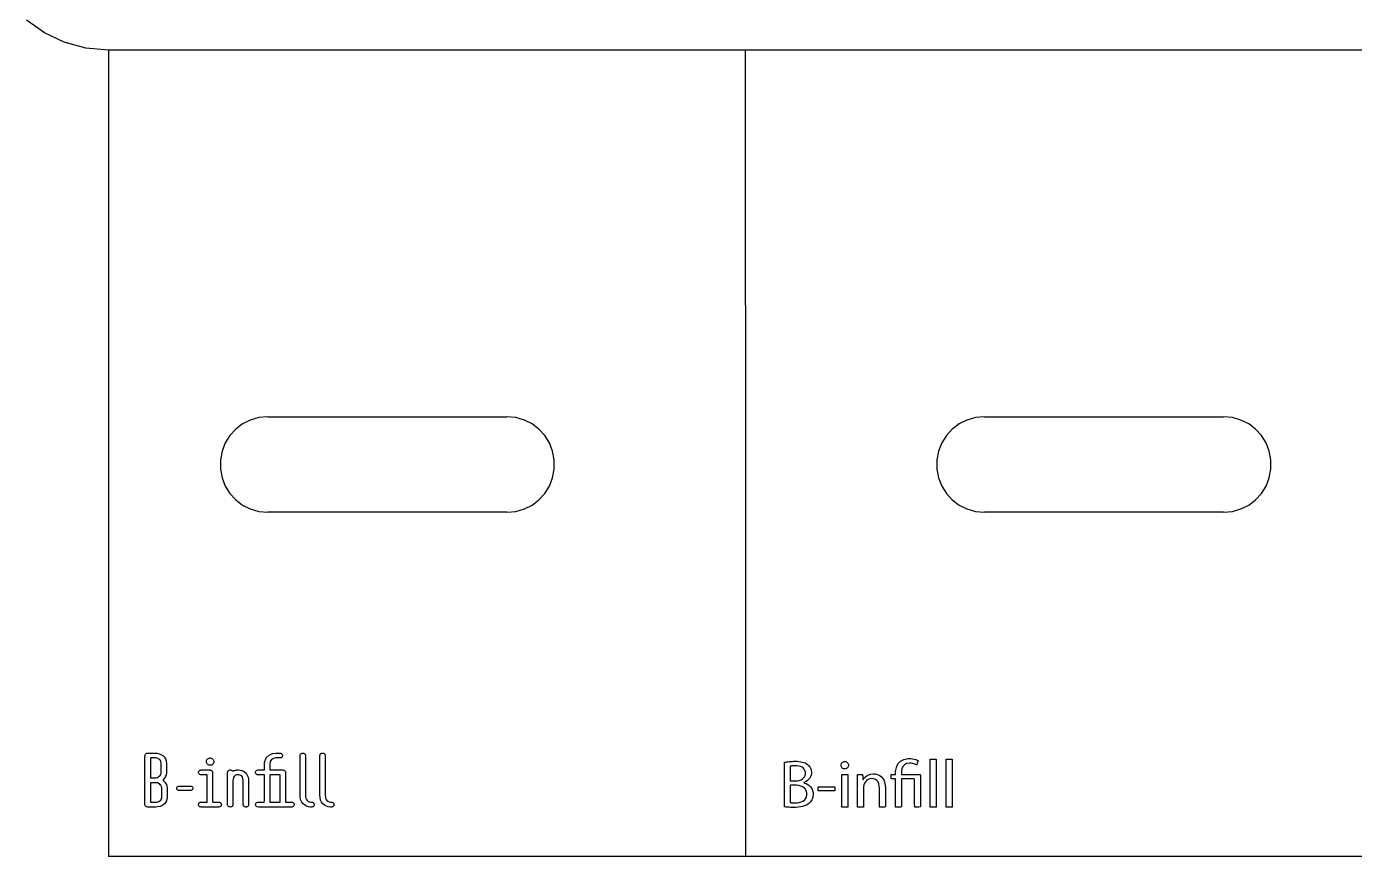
# Model space of a CAD drawing. Header units: metres. Extents: x -26 to 521, y 602 to 1019.
# Drawn here: x 76.8 to 160.2, y 605.1 to 657.1 of the extents above; entities that cross this region are included whole.
import ezdxf

# ---------------------------------------------------------------- set-up
doc = ezdxf.new("R2010")
doc.units = ezdxf.units.M

msp = doc.modelspace()

# ---------------------------------------------------------------- linework, layer by layer
at = {"layer": 'COMPONENT1'}
for p, q in [((77.943, 656.743), (76.827, 657.532)), ((79.19, 656.151), (77.943, 656.743)), ((80.543, 655.78), (79.19, 656.151)), ((81.981, 655.651), (80.543, 655.78)), ((81.981, 655.651), (81.981, 639.651)), ((121.981, 655.651), (81.981, 655.651)), ((121.981, 639.651), (121.981, 655.651)), ((161.981, 655.651), (121.981, 655.651)), ((81.981, 639.651), (81.981, 605.051)), ((121.981, 639.651), (121.981, 605.051)), ((90.389, 632.194), (89.958, 631.866)), ((90.877, 632.441), (90.389, 632.194)), ((91.411, 632.597), (90.877, 632.441)), ((91.981, 632.651), (91.411, 632.597)), ((91.981, 632.651), (106.981, 632.651)), ((107.551, 632.597), (106.981, 632.651)), ((108.085, 632.441), (107.551, 632.597)), ((108.573, 632.194), (108.085, 632.441)), ((109.004, 631.866), (108.573, 632.194)), ((135.389, 632.194), (134.958, 631.866)), ((135.877, 632.441), (135.389, 632.194)), ((136.411, 632.597), (135.877, 632.441)), ((136.981, 632.651), (136.411, 632.597)), ((136.981, 632.651), (151.981, 632.651)), ((152.551, 632.597), (151.981, 632.651)), ((153.085, 632.441), (152.551, 632.597)), ((153.573, 632.194), (153.085, 632.441)), ((154.005, 631.866), (153.573, 632.194)), ((89.592, 631.466), (89.303, 631.005)), ((89.958, 631.866), (89.592, 631.466)), ((109.37, 631.466), (109.004, 631.866)), ((109.659, 631.005), (109.37, 631.466)), ((134.592, 631.466), (134.304, 631.005)), ((134.958, 631.866), (134.592, 631.466)), ((154.37, 631.466), (154.005, 631.866)), ((154.659, 631.005), (154.37, 631.466)), ((89.101, 630.493), (88.995, 629.94)), ((89.303, 631.005), (89.101, 630.493)), ((109.861, 630.493), (109.659, 631.005)), ((109.967, 629.94), (109.861, 630.493)), ((134.101, 630.493), (133.995, 629.94)), ((134.304, 631.005), (134.101, 630.493)), ((154.861, 630.493), (154.659, 631.005)), ((154.968, 629.94), (154.861, 630.493)), ((88.995, 629.94), (88.995, 629.362)), ((109.967, 629.362), (109.967, 629.94)), ((133.995, 629.94), (133.995, 629.362)), ((154.968, 629.362), (154.968, 629.94)), ((88.995, 629.362), (89.101, 628.809)), ((89.101, 628.809), (89.303, 628.297)), ((109.659, 628.297), (109.861, 628.809)), ((109.861, 628.809), (109.967, 629.362)), ((133.995, 629.362), (134.101, 628.809)), ((134.101, 628.809), (134.304, 628.297)), ((154.659, 628.297), (154.861, 628.809)), ((154.861, 628.809), (154.968, 629.362)), ((89.303, 628.297), (89.592, 627.836)), ((109.37, 627.836), (109.659, 628.297)), ((134.304, 628.297), (134.592, 627.836)), ((154.37, 627.836), (154.659, 628.297)), ((89.592, 627.836), (89.958, 627.436)), ((89.958, 627.436), (90.389, 627.108)), ((90.389, 627.108), (90.877, 626.861)), ((108.085, 626.861), (108.573, 627.108)), ((108.573, 627.108), (109.004, 627.436)), ((109.004, 627.436), (109.37, 627.836)), ((134.592, 627.836), (134.958, 627.436)), ((134.958, 627.436), (135.389, 627.108)), ((135.389, 627.108), (135.877, 626.861)), ((153.085, 626.861), (153.573, 627.108)), ((153.573, 627.108), (154.005, 627.436)), ((154.005, 627.436), (154.37, 627.836)), ((90.877, 626.861), (91.411, 626.705)), ((91.411, 626.705), (91.981, 626.651)), ((106.981, 626.651), (91.981, 626.651)), ((106.981, 626.651), (107.551, 626.705)), ((107.551, 626.705), (108.085, 626.861)), ((135.877, 626.861), (136.411, 626.705)), ((136.411, 626.705), (136.981, 626.651)), ((151.981, 626.651), (136.981, 626.651)), ((151.981, 626.651), (152.551, 626.705)), ((152.551, 626.705), (153.085, 626.861)), ((121.981, 605.051), (81.981, 605.051)), ((161.981, 605.051), (121.981, 605.051))]:
    msp.add_line(p, q, dxfattribs=at)
at = {"layer": 'COMPONENT6'}
for p, q in [((84.262, 611.372), (84.266, 611.403)), ((84.262, 611.279), (84.262, 611.372)), ((84.262, 610.974), (84.262, 611.279)), ((84.266, 611.403), (84.275, 611.433)), ((84.275, 611.433), (84.29, 611.461)), ((84.29, 611.461), (84.31, 611.486)), ((84.31, 611.486), (84.334, 611.507)), ((84.334, 611.507), (84.363, 611.523)), ((84.363, 611.523), (84.397, 611.533)), ((84.397, 611.533), (84.431, 611.536)), ((84.431, 611.536), (84.509, 611.536)), ((84.509, 611.536), (84.584, 611.536)), ((84.584, 611.536), (84.67, 611.536)), ((84.606, 611.231), (84.6, 611.142)), ((84.633, 611.231), (84.606, 611.231)), ((84.675, 611.231), (84.633, 611.231)), ((84.67, 611.536), (84.755, 611.536)), ((84.728, 611.231), (84.675, 611.231)), ((84.782, 611.231), (84.728, 611.231)), ((84.755, 611.536), (84.829, 611.536)), ((84.834, 611.231), (84.782, 611.231)), ((84.829, 611.536), (84.901, 611.536)), ((84.897, 611.231), (84.834, 611.231)), ((84.94, 611.23), (84.897, 611.231)), ((84.901, 611.536), (85.023, 611.527)), ((85.014, 611.218), (84.94, 611.23)), ((85.082, 611.196), (85.014, 611.218)), ((85.023, 611.527), (85.147, 611.499)), ((85.147, 611.499), (85.267, 611.451)), ((85.267, 611.451), (85.378, 611.383)), ((85.378, 611.383), (85.475, 611.294)), ((85.475, 611.294), (85.552, 611.182)), ((88.245, 611.204), (88.285, 611.221)), ((88.285, 611.221), (88.328, 611.23)), ((88.328, 611.23), (88.374, 611.23)), ((88.374, 611.23), (88.418, 611.221)), ((88.418, 611.221), (88.458, 611.204)), ((91.778, 610.952), (91.882, 611.23)), ((91.882, 611.23), (92.059, 611.414)), ((92.059, 611.414), (92.278, 611.512)), ((92.278, 611.512), (92.471, 611.536)), ((92.484, 611.231), (92.33, 611.208)), ((92.471, 611.536), (92.52, 611.536)), ((92.533, 611.231), (92.484, 611.231)), ((92.52, 611.536), (92.609, 611.536)), ((92.62, 611.231), (92.533, 611.231)), ((92.609, 611.536), (92.699, 611.536)), ((92.704, 611.231), (92.62, 611.231)), ((92.699, 611.536), (92.748, 611.536)), ((92.748, 611.231), (92.704, 611.231)), ((92.748, 611.536), (92.803, 611.527)), ((92.805, 611.241), (92.748, 611.231)), ((92.803, 611.527), (92.852, 611.497)), ((92.853, 611.271), (92.805, 611.241)), ((92.852, 611.497), (92.883, 611.455)), ((92.884, 611.314), (92.853, 611.271)), ((92.883, 611.455), (92.899, 611.407)), ((92.899, 611.362), (92.884, 611.314)), ((92.899, 611.407), (92.899, 611.362)), ((94.003, 611.366), (94.006, 611.402)), ((94.003, 611.264), (94.003, 611.366)), ((94.003, 610.995), (94.003, 611.264)), ((94.006, 611.402), (94.015, 611.435)), ((94.015, 611.435), (94.03, 611.463)), ((94.03, 611.463), (94.05, 611.488)), ((94.05, 611.488), (94.074, 611.508)), ((94.074, 611.508), (94.103, 611.522)), ((94.103, 611.522), (94.136, 611.532)), ((94.136, 611.532), (94.171, 611.536)), ((94.171, 611.536), (94.207, 611.533)), ((94.207, 611.533), (94.24, 611.525)), ((94.24, 611.525), (94.268, 611.512)), ((94.268, 611.512), (94.293, 611.493)), ((94.293, 611.493), (94.312, 611.47)), ((94.312, 611.47), (94.327, 611.442)), ((94.327, 611.442), (94.337, 611.411)), ((94.337, 611.411), (94.341, 611.376)), ((94.341, 611.376), (94.341, 611.308)), ((94.341, 611.308), (94.341, 611.075)), ((95.243, 611.366), (95.246, 611.402)), ((95.243, 611.264), (95.243, 611.366)), ((95.243, 610.995), (95.243, 611.264)), ((95.246, 611.402), (95.255, 611.435)), ((95.255, 611.435), (95.27, 611.463)), ((95.27, 611.463), (95.29, 611.488)), ((95.29, 611.488), (95.315, 611.508)), ((95.315, 611.508), (95.344, 611.522)), ((95.344, 611.522), (95.376, 611.532)), ((95.376, 611.532), (95.412, 611.536)), ((95.412, 611.536), (95.448, 611.533)), ((95.448, 611.533), (95.48, 611.525)), ((95.48, 611.525), (95.509, 611.512)), ((95.509, 611.512), (95.533, 611.493)), ((95.533, 611.493), (95.553, 611.47)), ((95.553, 611.47), (95.567, 611.442)), ((95.567, 611.442), (95.577, 611.411)), ((95.577, 611.411), (95.581, 611.376)), ((95.581, 611.376), (95.581, 611.308)), ((95.581, 611.308), (95.581, 611.075)), ((84.262, 610.515), (84.262, 610.974)), ((84.262, 609.971), (84.262, 610.515)), ((84.6, 611.142), (84.6, 610.984)), ((84.6, 610.984), (84.6, 610.777)), ((84.6, 610.777), (84.6, 610.55)), ((84.6, 610.55), (84.6, 610.33)), ((85.143, 611.163), (85.082, 611.196)), ((85.194, 611.119), (85.143, 611.163)), ((85.236, 611.065), (85.194, 611.119)), ((85.266, 611.001), (85.236, 611.065)), ((85.282, 610.926), (85.266, 611.001)), ((85.286, 610.869), (85.282, 610.926)), ((85.285, 610.358), (85.286, 610.387)), ((85.286, 610.836), (85.286, 610.869)), ((85.286, 610.772), (85.286, 610.836)), ((85.286, 610.69), (85.286, 610.772)), ((85.286, 610.599), (85.286, 610.69)), ((85.286, 610.511), (85.286, 610.599)), ((85.286, 610.436), (85.286, 610.511)), ((85.286, 610.387), (85.286, 610.436)), ((85.552, 611.182), (85.603, 611.047)), ((85.603, 611.047), (85.624, 610.887)), ((85.624, 610.887), (85.624, 610.854)), ((85.624, 610.854), (85.624, 610.801)), ((85.624, 610.801), (85.624, 610.724)), ((85.624, 610.724), (85.624, 610.634)), ((85.624, 610.634), (85.624, 610.543)), ((85.624, 610.543), (85.624, 610.462)), ((85.624, 610.462), (85.624, 610.401)), ((85.624, 610.401), (85.624, 610.373)), ((87.631, 610.36), (87.642, 610.392)), ((87.642, 610.392), (87.659, 610.42)), ((87.659, 610.42), (87.682, 610.443)), ((87.682, 610.443), (87.709, 610.461)), ((87.709, 610.461), (87.741, 610.473)), ((87.741, 610.473), (87.775, 610.478)), ((87.775, 610.478), (87.803, 610.478)), ((87.803, 610.478), (87.877, 610.478)), ((87.877, 610.478), (87.984, 610.478)), ((87.984, 610.478), (88.104, 610.478)), ((88.104, 610.478), (88.219, 610.478)), ((88.123, 610.987), (88.125, 611.033)), ((88.129, 610.943), (88.123, 610.987)), ((88.125, 611.033), (88.135, 611.076)), ((88.144, 610.902), (88.129, 610.943)), ((88.135, 611.076), (88.153, 611.115)), ((88.165, 610.865), (88.144, 610.902)), ((88.153, 611.115), (88.178, 611.15)), ((88.193, 610.833), (88.165, 610.865)), ((88.178, 611.15), (88.209, 611.18)), ((88.226, 610.806), (88.193, 610.833)), ((88.209, 611.18), (88.245, 611.204)), ((88.219, 610.478), (88.31, 610.478)), ((88.264, 610.787), (88.226, 610.806)), ((88.306, 610.774), (88.264, 610.787)), ((88.351, 610.77), (88.306, 610.774)), ((88.31, 610.478), (88.357, 610.478)), ((88.396, 610.774), (88.351, 610.77)), ((88.357, 610.478), (88.384, 610.476)), ((88.384, 610.476), (88.417, 610.467)), ((88.438, 610.787), (88.396, 610.774)), ((88.417, 610.467), (88.446, 610.451)), ((88.477, 610.806), (88.438, 610.787)), ((88.446, 610.451), (88.471, 610.43)), ((88.458, 611.204), (88.495, 611.18)), ((88.471, 610.43), (88.49, 610.404)), ((88.511, 610.833), (88.477, 610.806)), ((88.49, 610.404), (88.504, 610.374)), ((88.495, 611.18), (88.526, 611.15)), ((88.54, 610.865), (88.511, 610.833)), ((88.526, 611.15), (88.552, 611.115)), ((88.562, 610.902), (88.54, 610.865)), ((88.552, 611.115), (88.57, 611.076)), ((88.577, 610.943), (88.562, 610.902)), ((88.57, 611.076), (88.581, 611.033)), ((88.583, 610.987), (88.577, 610.943)), ((88.581, 611.033), (88.583, 610.987)), ((89.457, 610.363), (89.472, 610.398)), ((89.472, 610.398), (89.494, 610.427)), ((89.494, 610.427), (89.522, 610.451)), ((89.522, 610.451), (89.555, 610.467)), ((89.555, 610.467), (89.593, 610.477)), ((89.593, 610.477), (89.627, 610.478)), ((89.627, 610.478), (89.674, 610.468)), ((89.674, 610.468), (89.714, 610.447)), ((89.714, 610.447), (89.747, 610.415)), ((89.747, 610.415), (89.807, 610.425)), ((89.807, 610.425), (89.849, 610.441)), ((89.849, 610.441), (89.894, 610.454)), ((89.894, 610.454), (89.942, 610.465)), ((89.942, 610.465), (89.994, 610.472)), ((89.994, 610.472), (90.049, 610.477)), ((90.049, 610.477), (90.133, 610.477)), ((90.133, 610.477), (90.337, 610.446)), ((90.337, 610.446), (90.495, 610.375)), ((91.204, 610.358), (91.224, 610.408)), ((91.224, 610.408), (91.261, 610.447)), ((91.261, 610.447), (91.309, 610.472)), ((91.309, 610.472), (91.356, 610.478)), ((91.356, 610.478), (91.431, 610.478)), ((91.431, 610.478), (91.564, 610.478)), ((91.564, 610.478), (91.694, 610.478)), ((91.694, 610.478), (91.762, 610.478)), ((91.762, 610.478), (91.763, 610.508)), ((91.763, 610.756), (91.778, 610.952)), ((91.763, 610.689), (91.763, 610.756)), ((91.763, 610.592), (91.763, 610.689)), ((91.763, 610.508), (91.763, 610.592)), ((92.105, 610.855), (92.101, 610.758)), ((92.101, 610.758), (92.101, 610.692)), ((92.101, 610.692), (92.101, 610.596)), ((92.101, 610.596), (92.101, 610.511)), ((92.101, 610.511), (92.102, 610.478)), ((92.102, 610.478), (92.23, 610.478)), ((92.132, 611.003), (92.105, 610.855)), ((92.201, 611.127), (92.132, 611.003)), ((92.33, 611.208), (92.201, 611.127)), ((92.23, 610.478), (92.489, 610.478)), ((92.489, 610.478), (92.759, 610.478)), ((92.759, 610.478), (92.918, 610.478)), ((92.918, 610.478), (92.973, 610.472)), ((92.973, 610.472), (93.024, 610.446)), ((93.024, 610.446), (93.06, 610.406)), ((93.06, 610.406), (93.08, 610.357)), ((94.003, 610.612), (94.003, 610.995)), ((94.003, 610.172), (94.003, 610.612)), ((94.341, 611.075), (94.341, 610.716)), ((94.341, 610.716), (94.341, 610.284)), ((95.243, 610.612), (95.243, 610.995)), ((95.243, 610.172), (95.243, 610.612)), ((95.581, 611.075), (95.581, 610.716)), ((95.581, 610.716), (95.581, 610.284)), ((84.262, 609.412), (84.262, 609.971)), ((84.6, 610.33), (84.6, 610.144)), ((84.6, 610.144), (84.6, 610.02)), ((84.6, 610.02), (84.601, 609.983)), ((84.607, 609.678), (84.6, 609.591)), ((84.6, 609.591), (84.6, 609.436)), ((84.601, 609.983), (84.653, 609.983)), ((84.637, 609.678), (84.607, 609.678)), ((84.686, 609.678), (84.637, 609.678)), ((84.653, 609.983), (84.701, 609.983)), ((84.745, 609.678), (84.686, 609.678)), ((84.701, 609.983), (84.755, 609.983)), ((84.808, 609.678), (84.745, 609.678)), ((84.755, 609.983), (84.809, 609.983)), ((84.866, 609.678), (84.808, 609.678)), ((84.809, 609.983), (84.856, 609.983)), ((84.856, 609.983), (84.901, 609.983)), ((84.913, 609.678), (84.866, 609.678)), ((84.901, 609.983), (84.973, 609.99)), ((84.939, 609.678), (84.913, 609.678)), ((84.977, 609.677), (84.939, 609.678)), ((84.973, 609.99), (85.042, 610.009)), ((85.045, 609.664), (84.977, 609.677)), ((85.042, 610.009), (85.106, 610.04)), ((85.111, 609.639), (85.045, 609.664)), ((85.106, 610.04), (85.163, 610.083)), ((85.173, 609.602), (85.111, 609.639)), ((85.163, 610.083), (85.212, 610.137)), ((85.227, 609.553), (85.173, 609.602)), ((85.212, 610.137), (85.25, 610.201)), ((85.272, 609.493), (85.227, 609.553)), ((85.25, 610.201), (85.275, 610.275)), ((85.275, 610.275), (85.285, 610.358)), ((85.426, 609.887), (85.395, 609.857)), ((85.395, 609.857), (85.412, 609.817)), ((85.412, 609.817), (85.455, 609.779)), ((85.467, 609.933), (85.426, 609.887)), ((85.455, 609.779), (85.506, 609.723)), ((85.512, 609.995), (85.467, 609.933)), ((85.506, 609.723), (85.559, 609.65)), ((85.556, 610.072), (85.512, 609.995)), ((85.593, 610.165), (85.556, 610.072)), ((85.559, 609.65), (85.607, 609.56)), ((85.617, 610.273), (85.593, 610.165)), ((85.607, 609.56), (85.645, 609.453)), ((85.624, 610.373), (85.617, 610.273)), ((87.627, 610.326), (87.631, 610.36)), ((87.631, 610.291), (87.627, 610.326)), ((87.642, 610.26), (87.631, 610.291)), ((87.659, 610.232), (87.642, 610.26)), ((87.682, 610.208), (87.659, 610.232)), ((87.709, 610.19), (87.682, 610.208)), ((87.741, 610.178), (87.709, 610.19)), ((87.795, 610.173), (87.741, 610.178)), ((87.846, 610.173), (87.795, 610.173)), ((87.918, 610.173), (87.846, 610.173)), ((88, 610.173), (87.918, 610.173)), ((88.078, 610.173), (88, 610.173)), ((88.14, 610.173), (88.078, 610.173)), ((88.171, 610.173), (88.14, 610.173)), ((88.173, 610.125), (88.171, 610.173)), ((88.173, 609.924), (88.173, 610.125)), ((88.173, 609.618), (88.173, 609.924)), ((88.173, 609.263), (88.173, 609.618)), ((88.504, 610.374), (88.511, 610.341)), ((88.511, 610.341), (88.512, 610.292)), ((88.512, 610.292), (88.512, 610.094)), ((88.512, 610.094), (88.512, 609.773)), ((88.512, 609.773), (88.512, 609.391)), ((89.448, 610.28), (89.449, 610.324)), ((89.448, 610.095), (89.448, 610.28)), ((89.448, 609.769), (89.448, 610.095)), ((89.448, 609.37), (89.448, 609.769)), ((89.449, 610.324), (89.457, 610.363)), ((89.795, 609.905), (89.786, 609.808)), ((89.786, 609.808), (89.786, 609.707)), ((89.786, 609.707), (89.786, 609.488)), ((89.819, 609.995), (89.795, 609.905)), ((89.855, 610.064), (89.819, 609.995)), ((89.901, 610.113), (89.855, 610.064)), ((89.956, 610.146), (89.901, 610.113)), ((90.016, 610.166), (89.956, 610.146)), ((90.08, 610.173), (90.016, 610.166)), ((90.149, 610.171), (90.08, 610.173)), ((90.216, 610.157), (90.149, 610.171)), ((90.28, 610.13), (90.216, 610.157)), ((90.336, 610.085), (90.28, 610.13)), ((90.382, 610.021), (90.336, 610.085)), ((90.414, 609.935), (90.382, 610.021)), ((90.432, 609.823), (90.414, 609.935)), ((90.433, 609.741), (90.432, 609.823)), ((90.433, 609.588), (90.433, 609.741)), ((90.433, 609.34), (90.433, 609.588)), ((90.495, 610.375), (90.61, 610.273)), ((90.61, 610.273), (90.69, 610.151)), ((90.69, 610.151), (90.739, 610.019)), ((90.739, 610.019), (90.765, 609.888)), ((90.765, 609.888), (90.772, 609.767)), ((90.772, 609.767), (90.772, 609.69)), ((90.772, 609.69), (90.772, 609.49)), ((91.202, 610.301), (91.204, 610.358)), ((91.221, 610.249), (91.202, 610.301)), ((91.255, 610.208), (91.221, 610.249)), ((91.302, 610.182), (91.255, 610.208)), ((91.353, 610.173), (91.302, 610.182)), ((91.417, 610.173), (91.353, 610.173)), ((91.545, 610.173), (91.417, 610.173)), ((91.679, 610.173), (91.545, 610.173)), ((91.759, 610.173), (91.679, 610.173)), ((91.763, 610.041), (91.759, 610.173)), ((91.763, 609.569), (91.763, 610.041)), ((91.763, 608.987), (91.763, 609.569)), ((92.745, 610.173), (92.101, 610.173)), ((92.101, 610.173), (92.101, 608.456)), ((92.745, 608.456), (92.745, 610.173)), ((93.08, 610.357), (93.083, 610.283)), ((93.083, 610.283), (93.083, 609.874)), ((93.083, 609.874), (93.083, 609.251)), ((94.003, 609.728), (94.003, 610.172)), ((94.003, 609.335), (94.003, 609.728)), ((94.341, 610.284), (94.341, 609.836)), ((94.341, 609.836), (94.341, 609.426)), ((95.243, 609.728), (95.243, 610.172)), ((95.243, 609.335), (95.243, 609.728)), ((95.581, 610.284), (95.581, 609.836)), ((95.581, 609.836), (95.581, 609.426)), ((84.262, 608.906), (84.262, 609.412)), ((84.262, 608.522), (84.262, 608.906)), ((84.6, 609.436), (84.6, 609.234)), ((84.6, 609.234), (84.6, 609.011)), ((84.6, 609.011), (84.6, 608.795)), ((84.6, 608.795), (84.6, 608.613)), ((85.305, 609.422), (85.272, 609.493)), ((85.289, 608.642), (85.316, 608.71)), ((85.324, 609.341), (85.305, 609.422)), ((85.316, 608.71), (85.328, 608.789)), ((85.328, 609.278), (85.324, 609.341)), ((85.328, 609.246), (85.328, 609.278)), ((85.328, 609.186), (85.328, 609.246)), ((85.328, 609.107), (85.328, 609.186)), ((85.328, 609.02), (85.328, 609.107)), ((85.328, 608.935), (85.328, 609.02)), ((85.328, 608.864), (85.328, 608.935)), ((85.328, 608.817), (85.328, 608.864)), ((85.328, 608.789), (85.328, 608.817)), ((85.645, 609.453), (85.665, 609.33)), ((85.664, 608.749), (85.645, 608.644)), ((85.666, 608.807), (85.664, 608.749)), ((85.665, 609.33), (85.666, 609.272)), ((85.666, 609.272), (85.666, 609.23)), ((85.666, 609.23), (85.666, 609.161)), ((85.666, 609.161), (85.666, 609.078)), ((85.666, 609.078), (85.666, 608.99)), ((85.666, 608.99), (85.666, 608.908)), ((85.666, 608.908), (85.666, 608.843)), ((85.666, 608.843), (85.666, 608.807)), ((86.26, 609.327), (86.269, 609.376)), ((86.262, 609.3), (86.26, 609.327)), ((86.27, 609.275), (86.262, 609.3)), ((86.269, 609.376), (86.294, 609.419)), ((86.282, 609.252), (86.27, 609.275)), ((86.317, 609.216), (86.282, 609.252)), ((86.294, 609.419), (86.313, 609.436)), ((86.313, 609.436), (86.335, 609.45)), ((86.339, 609.203), (86.317, 609.216)), ((86.335, 609.45), (86.361, 609.459)), ((86.364, 609.195), (86.339, 609.203)), ((86.361, 609.459), (86.39, 609.463)), ((86.391, 609.192), (86.364, 609.195)), ((86.39, 609.463), (86.417, 609.463)), ((86.417, 609.192), (86.391, 609.192)), ((86.417, 609.463), (86.489, 609.463)), ((86.489, 609.192), (86.417, 609.192)), ((86.489, 609.463), (86.598, 609.463)), ((86.598, 609.192), (86.489, 609.192)), ((86.598, 609.463), (86.728, 609.463)), ((86.728, 609.192), (86.598, 609.192)), ((86.728, 609.463), (86.861, 609.463)), ((86.861, 609.192), (86.728, 609.192)), ((86.861, 609.463), (86.982, 609.463)), ((86.982, 609.192), (86.861, 609.192)), ((86.982, 609.463), (87.075, 609.463)), ((87.075, 609.192), (86.982, 609.192)), ((87.075, 609.463), (87.124, 609.463)), ((87.147, 609.193), (87.075, 609.192)), ((87.124, 609.463), (87.172, 609.456)), ((87.175, 609.2), (87.147, 609.193)), ((87.172, 609.456), (87.196, 609.445)), ((87.2, 609.212), (87.175, 609.2)), ((87.196, 609.445), (87.218, 609.431)), ((87.221, 609.228), (87.2, 609.212)), ((87.218, 609.431), (87.236, 609.412)), ((87.239, 609.247), (87.221, 609.228)), ((87.236, 609.412), (87.25, 609.391)), ((87.252, 609.269), (87.239, 609.247)), ((87.25, 609.391), (87.261, 609.367)), ((87.266, 609.316), (87.252, 609.269)), ((87.261, 609.367), (87.266, 609.341)), ((87.266, 609.341), (87.266, 609.316)), ((88.173, 608.916), (88.173, 609.263)), ((88.173, 608.634), (88.173, 608.916)), ((88.512, 609.391), (88.512, 609.008)), ((88.512, 609.008), (88.512, 608.687)), ((89.448, 608.961), (89.448, 609.37)), ((89.448, 608.607), (89.448, 608.961)), ((89.786, 609.488), (89.786, 609.198)), ((89.786, 609.198), (89.786, 608.888)), ((89.786, 608.888), (89.786, 608.605)), ((90.433, 609.044), (90.433, 609.34)), ((90.433, 608.748), (90.433, 609.044)), ((90.433, 608.499), (90.433, 608.748)), ((90.772, 609.49), (90.772, 609.216)), ((90.772, 609.216), (90.772, 608.914)), ((90.772, 608.914), (90.772, 608.633)), ((91.763, 608.547), (91.763, 608.987)), ((93.083, 609.251), (93.083, 608.687)), ((94.003, 609.048), (94.003, 609.335)), ((94.003, 608.923), (94.003, 609.048)), ((94.014, 608.752), (94.003, 608.923)), ((94.053, 608.588), (94.014, 608.752)), ((94.341, 609.426), (94.341, 609.107)), ((94.341, 609.107), (94.341, 608.936)), ((94.341, 608.936), (94.342, 608.868)), ((94.342, 608.868), (94.35, 608.785)), ((94.35, 608.785), (94.367, 608.705)), ((95.243, 609.048), (95.243, 609.335)), ((95.243, 608.923), (95.243, 609.048)), ((95.254, 608.752), (95.243, 608.923)), ((95.293, 608.588), (95.254, 608.752)), ((95.581, 609.426), (95.581, 609.107)), ((95.581, 609.107), (95.581, 608.936)), ((95.581, 608.936), (95.583, 608.868)), ((95.583, 608.868), (95.59, 608.785)), ((95.59, 608.785), (95.607, 608.705)), ((84.262, 608.33), (84.262, 608.522)), ((84.263, 608.297), (84.262, 608.33)), ((84.27, 608.267), (84.263, 608.297)), ((84.283, 608.238), (84.27, 608.267)), ((84.3, 608.212), (84.283, 608.238)), ((84.323, 608.189), (84.3, 608.212)), ((84.35, 608.171), (84.323, 608.189)), ((84.381, 608.158), (84.35, 608.171)), ((84.44, 608.151), (84.381, 608.158)), ((84.486, 608.151), (84.44, 608.151)), ((84.56, 608.151), (84.486, 608.151)), ((84.65, 608.151), (84.56, 608.151)), ((84.6, 608.613), (84.6, 608.491)), ((84.6, 608.491), (84.601, 608.456)), ((84.601, 608.456), (84.661, 608.456)), ((84.745, 608.151), (84.65, 608.151)), ((84.661, 608.456), (84.716, 608.456)), ((84.716, 608.456), (84.779, 608.456)), ((84.834, 608.151), (84.745, 608.151)), ((84.779, 608.456), (84.841, 608.456)), ((84.903, 608.151), (84.834, 608.151)), ((84.841, 608.456), (84.895, 608.456)), ((84.895, 608.456), (84.947, 608.456)), ((84.943, 608.151), (84.903, 608.151)), ((85.05, 608.156), (84.943, 608.151)), ((84.947, 608.456), (85.013, 608.461)), ((85.013, 608.461), (85.079, 608.476)), ((85.214, 608.191), (85.05, 608.156)), ((85.079, 608.476), (85.142, 608.502)), ((85.142, 608.502), (85.2, 608.538)), ((85.2, 608.538), (85.25, 608.585)), ((85.35, 608.251), (85.214, 608.191)), ((85.25, 608.585), (85.289, 608.642)), ((85.46, 608.333), (85.35, 608.251)), ((85.544, 608.43), (85.46, 608.333)), ((85.605, 608.535), (85.544, 608.43)), ((85.645, 608.644), (85.605, 608.535)), ((87.628, 608.293), (87.629, 608.328)), ((87.634, 608.259), (87.628, 608.293)), ((87.629, 608.328), (87.638, 608.361)), ((87.646, 608.229), (87.634, 608.259)), ((87.638, 608.361), (87.654, 608.39)), ((87.665, 608.202), (87.646, 608.229)), ((87.654, 608.39), (87.675, 608.415)), ((87.69, 608.18), (87.665, 608.202)), ((87.675, 608.415), (87.701, 608.434)), ((87.718, 608.164), (87.69, 608.18)), ((87.701, 608.434), (87.731, 608.448)), ((87.75, 608.154), (87.718, 608.164)), ((87.731, 608.448), (87.765, 608.455)), ((87.781, 608.151), (87.75, 608.154)), ((87.765, 608.455), (87.829, 608.456)), ((87.857, 608.151), (87.781, 608.151)), ((87.829, 608.456), (87.896, 608.456)), ((88.023, 608.151), (87.857, 608.151)), ((87.896, 608.456), (87.977, 608.456)), ((87.977, 608.456), (88.057, 608.456)), ((88.242, 608.151), (88.023, 608.151)), ((88.057, 608.456), (88.124, 608.456)), ((88.124, 608.456), (88.166, 608.456)), ((88.166, 608.456), (88.173, 608.634)), ((88.476, 608.151), (88.242, 608.151)), ((88.69, 608.151), (88.476, 608.151)), ((88.512, 608.687), (88.512, 608.49)), ((88.512, 608.49), (88.516, 608.456)), ((88.516, 608.456), (88.553, 608.456)), ((88.553, 608.456), (88.617, 608.456)), ((88.617, 608.456), (88.697, 608.456)), ((88.845, 608.151), (88.69, 608.151)), ((88.697, 608.456), (88.778, 608.456)), ((88.778, 608.456), (88.848, 608.456)), ((88.905, 608.151), (88.845, 608.151)), ((88.848, 608.456), (88.894, 608.456)), ((88.894, 608.456), (88.949, 608.449)), ((88.94, 608.155), (88.905, 608.151)), ((88.971, 608.166), (88.94, 608.155)), ((88.949, 608.449), (88.98, 608.437)), ((88.999, 608.183), (88.971, 608.166)), ((88.98, 608.437), (89.006, 608.418)), ((89.023, 608.206), (88.999, 608.183)), ((89.006, 608.418), (89.028, 608.394)), ((89.041, 608.233), (89.023, 608.206)), ((89.028, 608.394), (89.045, 608.365)), ((89.053, 608.264), (89.041, 608.233)), ((89.045, 608.365), (89.055, 608.333)), ((89.058, 608.298), (89.053, 608.264)), ((89.055, 608.333), (89.058, 608.298)), ((89.448, 608.375), (89.448, 608.607)), ((89.448, 608.308), (89.448, 608.375)), ((89.454, 608.269), (89.448, 608.308)), ((89.468, 608.234), (89.454, 608.269)), ((89.489, 608.205), (89.468, 608.234)), ((89.516, 608.181), (89.489, 608.205)), ((89.549, 608.164), (89.516, 608.181)), ((89.586, 608.154), (89.549, 608.164)), ((89.628, 608.151), (89.586, 608.154)), ((89.67, 608.157), (89.628, 608.151)), ((89.705, 608.172), (89.67, 608.157)), ((89.734, 608.193), (89.705, 608.172)), ((89.757, 608.22), (89.734, 608.193)), ((89.773, 608.251), (89.757, 608.22)), ((89.783, 608.285), (89.773, 608.251)), ((89.786, 608.32), (89.783, 608.285)), ((89.786, 608.605), (89.786, 608.399)), ((89.786, 608.399), (89.786, 608.32)), ((90.433, 608.346), (90.433, 608.499)), ((90.434, 608.3), (90.433, 608.346)), ((90.443, 608.259), (90.434, 608.3)), ((90.459, 608.224), (90.443, 608.259)), ((90.483, 608.196), (90.459, 608.224)), ((90.511, 608.175), (90.483, 608.196)), ((90.543, 608.161), (90.511, 608.175)), ((90.577, 608.153), (90.543, 608.161)), ((90.613, 608.151), (90.577, 608.153)), ((90.648, 608.157), (90.613, 608.151)), ((90.681, 608.168), (90.648, 608.157)), ((90.711, 608.186), (90.681, 608.168)), ((90.737, 608.211), (90.711, 608.186)), ((90.756, 608.243), (90.737, 608.211)), ((90.768, 608.281), (90.756, 608.243)), ((90.772, 608.322), (90.768, 608.281)), ((90.772, 608.633), (90.772, 608.419)), ((90.772, 608.419), (90.772, 608.322)), ((91.201, 608.32), (91.216, 608.372)), ((91.204, 608.273), (91.201, 608.32)), ((91.223, 608.226), (91.204, 608.273)), ((91.216, 608.372), (91.248, 608.415)), ((91.259, 608.184), (91.223, 608.226)), ((91.248, 608.415), (91.293, 608.444)), ((91.31, 608.157), (91.259, 608.184)), ((91.293, 608.444), (91.35, 608.456)), ((91.391, 608.151), (91.31, 608.157)), ((91.35, 608.456), (91.403, 608.456)), ((91.838, 608.151), (91.391, 608.151)), ((91.403, 608.456), (91.527, 608.456)), ((91.527, 608.456), (91.664, 608.456)), ((91.664, 608.456), (91.754, 608.456)), ((91.754, 608.456), (91.763, 608.547)), ((92.542, 608.151), (91.838, 608.151)), ((92.101, 608.456), (92.745, 608.456)), ((93.191, 608.151), (92.542, 608.151)), ((93.083, 608.687), (93.083, 608.456)), ((93.083, 608.456), (93.14, 608.456)), ((93.14, 608.456), (93.262, 608.456)), ((93.476, 608.151), (93.191, 608.151)), ((93.262, 608.456), (93.391, 608.456)), ((93.391, 608.456), (93.471, 608.456)), ((93.471, 608.456), (93.516, 608.451)), ((93.523, 608.159), (93.476, 608.151)), ((93.516, 608.451), (93.565, 608.428)), ((93.569, 608.183), (93.523, 608.159)), ((93.565, 608.428), (93.602, 608.39)), ((93.607, 608.223), (93.569, 608.183)), ((93.602, 608.39), (93.624, 608.34)), ((93.627, 608.28), (93.607, 608.223)), ((93.624, 608.34), (93.627, 608.28)), ((94.115, 608.452), (94.053, 608.588)), ((94.199, 608.344), (94.115, 608.452)), ((94.299, 608.261), (94.199, 608.344)), ((94.412, 608.203), (94.299, 608.261)), ((94.367, 608.705), (94.396, 608.632)), ((94.396, 608.632), (94.439, 608.568)), ((94.535, 608.167), (94.412, 608.203)), ((94.439, 608.568), (94.499, 608.516)), ((94.499, 608.516), (94.578, 608.478)), ((94.664, 608.152), (94.535, 608.167)), ((94.578, 608.478), (94.679, 608.458)), ((94.733, 608.153), (94.664, 608.152)), ((94.679, 608.458), (94.754, 608.455)), ((94.775, 608.16), (94.733, 608.153)), ((94.754, 608.455), (94.784, 608.449)), ((94.81, 608.172), (94.775, 608.16)), ((94.784, 608.449), (94.811, 608.438)), ((94.839, 608.189), (94.81, 608.172)), ((94.811, 608.438), (94.835, 608.422)), ((94.835, 608.422), (94.855, 608.402)), ((94.86, 608.21), (94.839, 608.189)), ((94.855, 608.402), (94.872, 608.378)), ((94.876, 608.235), (94.86, 608.21)), ((94.872, 608.378), (94.883, 608.352)), ((94.886, 608.262), (94.876, 608.235)), ((94.883, 608.352), (94.89, 608.322)), ((94.891, 608.292), (94.886, 608.262)), ((94.89, 608.322), (94.891, 608.292)), ((95.356, 608.452), (95.293, 608.588)), ((95.439, 608.344), (95.356, 608.452)), ((95.539, 608.261), (95.439, 608.344)), ((95.652, 608.203), (95.539, 608.261)), ((95.607, 608.705), (95.636, 608.632)), ((95.636, 608.632), (95.68, 608.568)), ((95.775, 608.167), (95.652, 608.203)), ((95.68, 608.568), (95.74, 608.516)), ((95.74, 608.516), (95.819, 608.478)), ((95.904, 608.152), (95.775, 608.167)), ((95.819, 608.478), (95.92, 608.458)), ((95.973, 608.153), (95.904, 608.152)), ((95.92, 608.458), (95.995, 608.455)), ((96.016, 608.16), (95.973, 608.153)), ((95.995, 608.455), (96.024, 608.449)), ((96.051, 608.172), (96.016, 608.16)), ((96.024, 608.449), (96.051, 608.438)), ((96.051, 608.438), (96.075, 608.422)), ((96.079, 608.189), (96.051, 608.172)), ((96.075, 608.422), (96.095, 608.402)), ((96.101, 608.21), (96.079, 608.189)), ((96.095, 608.402), (96.112, 608.378)), ((96.117, 608.235), (96.101, 608.21)), ((96.112, 608.378), (96.124, 608.352)), ((96.127, 608.262), (96.117, 608.235)), ((96.124, 608.352), (96.13, 608.322)), ((96.131, 608.292), (96.127, 608.262)), ((96.13, 608.322), (96.131, 608.292))]:
    msp.add_line(p, q, dxfattribs=at)
at = {"layer": 'COMPONENT7'}
for p, q in [((124.42, 610.96), (124.484, 610.974)), ((124.42, 610.843), (124.42, 610.96)), ((124.42, 610.532), (124.42, 610.843)), ((124.42, 610.092), (124.42, 610.532)), ((124.484, 610.974), (124.555, 610.986)), ((124.555, 610.986), (124.633, 610.997)), ((124.633, 610.997), (124.717, 611.006)), ((124.717, 611.006), (124.805, 611.013)), ((124.806, 610.719), (124.788, 610.662)), ((124.788, 610.662), (124.788, 610.551)), ((124.788, 610.551), (124.788, 610.403)), ((124.788, 610.403), (124.788, 610.237)), ((124.805, 611.013), (124.896, 611.019)), ((124.833, 610.723), (124.806, 610.719)), ((124.863, 610.728), (124.833, 610.723)), ((124.898, 610.731), (124.863, 610.728)), ((124.896, 611.019), (124.989, 611.022)), ((124.938, 610.735), (124.898, 610.731)), ((124.983, 610.738), (124.938, 610.735)), ((125.033, 610.739), (124.983, 610.738)), ((124.989, 611.022), (125.083, 611.024)), ((125.089, 610.74), (125.033, 610.739)), ((125.083, 611.024), (125.21, 611.021)), ((125.193, 610.738), (125.089, 610.74)), ((125.317, 610.725), (125.193, 610.738)), ((125.21, 611.021), (125.331, 611.013)), ((125.427, 610.698), (125.317, 610.725)), ((125.331, 611.013), (125.441, 610.999)), ((125.522, 610.657), (125.427, 610.698)), ((125.441, 610.999), (125.541, 610.978)), ((125.602, 610.602), (125.522, 610.657)), ((125.541, 610.978), (125.632, 610.95)), ((125.664, 610.532), (125.602, 610.602)), ((125.632, 610.95), (125.714, 610.916)), ((125.708, 610.446), (125.664, 610.532)), ((125.732, 610.344), (125.708, 610.446)), ((125.714, 610.916), (125.79, 610.875)), ((125.79, 610.875), (125.858, 610.827)), ((125.858, 610.827), (125.913, 610.782)), ((125.913, 610.782), (125.961, 610.734)), ((125.961, 610.734), (126.003, 610.681)), ((126.003, 610.681), (126.039, 610.623)), ((126.039, 610.623), (126.068, 610.559)), ((126.068, 610.559), (126.091, 610.491)), ((126.091, 610.491), (126.105, 610.417)), ((126.105, 610.417), (126.112, 610.338)), ((127.977, 610.797), (127.985, 610.841)), ((127.977, 610.752), (127.977, 610.797)), ((127.984, 610.708), (127.977, 610.752)), ((127.999, 610.668), (127.984, 610.708)), ((127.985, 610.841), (128, 610.881)), ((128.02, 610.632), (127.999, 610.668)), ((128, 610.881), (128.022, 610.918)), ((128.048, 610.601), (128.02, 610.632)), ((128.022, 610.918), (128.051, 610.949)), ((128.082, 610.577), (128.048, 610.601)), ((128.051, 610.949), (128.086, 610.975)), ((128.12, 610.559), (128.082, 610.577)), ((128.086, 610.975), (128.126, 610.994)), ((128.164, 610.548), (128.12, 610.559)), ((128.126, 610.994), (128.171, 611.005)), ((128.213, 610.546), (128.164, 610.548)), ((128.171, 611.005), (128.221, 611.007)), ((128.263, 610.552), (128.213, 610.546)), ((128.221, 611.007), (128.267, 611)), ((128.307, 610.567), (128.263, 610.552)), ((128.267, 611), (128.309, 610.986)), ((128.345, 610.588), (128.307, 610.567)), ((128.309, 610.986), (128.346, 610.964)), ((128.377, 610.616), (128.345, 610.588)), ((128.346, 610.964), (128.377, 610.936)), ((128.377, 610.936), (128.402, 610.902)), ((128.403, 610.65), (128.377, 610.616)), ((128.402, 610.902), (128.421, 610.863)), ((128.422, 610.688), (128.403, 610.65)), ((128.421, 610.863), (128.433, 610.82)), ((128.433, 610.729), (128.422, 610.688)), ((128.433, 610.82), (128.437, 610.774)), ((128.437, 610.774), (128.433, 610.729)), ((131.4, 610.285), (131.402, 610.377)), ((131.402, 610.377), (131.446, 610.639)), ((131.446, 610.639), (131.549, 610.858)), ((131.549, 610.858), (131.709, 611.028)), ((131.709, 611.028), (131.924, 611.143)), ((131.772, 610.396), (131.768, 610.298)), ((131.799, 610.557), (131.772, 610.396)), ((131.857, 610.696), (131.799, 610.557)), ((131.952, 610.805), (131.857, 610.696)), ((131.924, 611.143), (132.192, 611.198)), ((132.09, 610.876), (131.952, 610.805)), ((132.276, 610.901), (132.09, 610.876)), ((132.192, 611.198), (132.363, 611.199)), ((132.372, 610.896), (132.276, 610.901)), ((132.363, 611.199), (132.469, 611.187)), ((132.461, 610.882), (132.372, 610.896)), ((132.543, 610.86), (132.461, 610.882)), ((132.469, 611.187), (132.574, 611.165)), ((132.615, 610.833), (132.543, 610.86)), ((132.574, 611.165), (132.67, 611.136)), ((132.678, 610.801), (132.615, 610.833)), ((132.67, 611.136), (132.754, 611.101)), ((132.71, 610.788), (132.678, 610.801)), ((132.725, 610.83), (132.71, 610.788)), ((132.751, 610.899), (132.725, 610.83)), ((132.779, 610.975), (132.751, 610.899)), ((132.754, 611.101), (132.813, 611.066)), ((132.802, 611.037), (132.779, 610.975)), ((132.813, 611.066), (132.802, 611.037)), ((133.576, 611.155), (133.949, 611.155)), ((133.576, 608.151), (133.576, 611.155)), ((133.949, 611.155), (133.949, 608.151)), ((134.575, 611.155), (134.948, 611.155)), ((134.575, 608.151), (134.575, 611.155)), ((134.948, 611.155), (134.948, 608.151)), ((124.42, 609.586), (124.42, 610.092)), ((124.42, 609.076), (124.42, 609.586)), ((124.788, 610.237), (124.788, 610.073)), ((124.788, 610.073), (124.788, 609.93)), ((124.788, 609.93), (124.788, 609.83)), ((124.788, 609.83), (124.788, 609.792)), ((124.788, 609.792), (124.838, 609.792)), ((124.838, 609.792), (124.889, 609.792)), ((124.889, 609.792), (124.949, 609.792)), ((124.949, 609.792), (125.009, 609.792)), ((125.009, 609.792), (125.063, 609.792)), ((125.063, 609.792), (125.103, 609.792)), ((125.103, 609.792), (125.23, 609.798)), ((125.23, 609.798), (125.352, 609.821)), ((125.352, 609.821), (125.459, 609.859)), ((125.459, 609.859), (125.549, 609.912)), ((125.549, 609.912), (125.623, 609.978)), ((125.623, 609.978), (125.679, 610.054)), ((125.673, 609.704), (125.63, 609.687)), ((125.63, 609.687), (125.68, 609.66)), ((125.773, 609.753), (125.673, 609.704)), ((125.679, 610.054), (125.716, 610.141)), ((125.68, 609.66), (125.783, 609.622)), ((125.716, 610.141), (125.734, 610.235)), ((125.734, 610.235), (125.732, 610.344)), ((125.862, 609.814), (125.773, 609.753)), ((125.783, 609.622), (125.883, 609.568)), ((125.939, 609.884), (125.862, 609.814)), ((125.883, 609.568), (125.978, 609.499)), ((126.003, 609.963), (125.939, 609.884)), ((126.053, 610.05), (126.003, 609.963)), ((126.088, 610.143), (126.053, 610.05)), ((126.108, 610.241), (126.088, 610.143)), ((126.112, 610.338), (126.108, 610.241)), ((128.022, 608.151), (128.022, 610.199)), ((128.022, 610.199), (128.395, 610.199)), ((128.395, 610.199), (128.395, 608.151)), ((128.999, 610.148), (128.998, 610.199)), ((128.998, 610.199), (129.03, 610.199)), ((129.004, 610.071), (128.999, 610.148)), ((129.007, 609.993), (129.004, 610.071)), ((129.01, 609.912), (129.007, 609.993)), ((129.012, 609.827), (129.01, 609.912)), ((129.012, 609.739), (129.012, 609.827)), ((129.013, 609.645), (129.012, 609.739)), ((129.013, 609.554), (129.013, 609.645)), ((129.013, 609.322), (129.013, 609.554)), ((129.03, 610.199), (129.089, 610.199)), ((129.089, 610.199), (129.161, 610.199)), ((129.161, 610.199), (129.233, 610.199)), ((129.233, 610.199), (129.292, 610.199)), ((129.292, 610.199), (129.324, 610.199)), ((129.324, 610.199), (129.329, 610.146)), ((129.329, 610.146), (129.333, 610.08)), ((129.333, 610.08), (129.338, 610.004)), ((129.338, 610.004), (129.342, 609.933)), ((129.342, 609.933), (129.346, 609.881)), ((129.346, 609.881), (129.372, 609.889)), ((129.372, 609.889), (129.432, 609.973)), ((129.422, 609.587), (129.406, 609.541)), ((129.465, 609.675), (129.422, 609.587)), ((129.432, 609.973), (129.51, 610.052)), ((129.524, 609.755), (129.465, 609.675)), ((129.51, 610.052), (129.605, 610.122)), ((129.595, 609.824), (129.524, 609.755)), ((129.678, 609.879), (129.595, 609.824)), ((129.605, 610.122), (129.716, 610.179)), ((129.772, 609.917), (129.678, 609.879)), ((129.716, 610.179), (129.842, 610.22)), ((129.874, 609.935), (129.772, 609.917)), ((129.842, 610.22), (129.983, 610.24)), ((130.008, 609.928), (129.874, 609.935)), ((129.983, 610.24), (130.122, 610.236)), ((130.132, 609.888), (130.008, 609.928)), ((130.122, 610.236), (130.265, 610.204)), ((130.228, 609.819), (130.132, 609.888)), ((130.299, 609.723), (130.228, 609.819)), ((130.265, 610.204), (130.41, 610.136)), ((130.348, 609.608), (130.299, 609.723)), ((130.375, 609.476), (130.348, 609.608)), ((130.41, 610.136), (130.543, 610.027)), ((130.543, 610.027), (130.653, 609.867)), ((130.653, 609.867), (130.728, 609.651)), ((130.728, 609.651), (130.756, 609.369)), ((131.117, 610.188), (131.158, 610.199)), ((131.117, 610.138), (131.117, 610.188)), ((131.117, 610.066), (131.117, 610.138)), ((131.117, 609.991), (131.117, 610.066)), ((131.117, 609.915), (131.117, 609.991)), ((131.146, 609.915), (131.117, 609.915)), ((131.208, 609.915), (131.146, 609.915)), ((131.158, 610.199), (131.225, 610.199)), ((131.284, 609.915), (131.208, 609.915)), ((131.225, 610.199), (131.3, 610.199)), ((131.353, 609.915), (131.284, 609.915)), ((131.3, 610.199), (131.365, 610.199)), ((131.395, 609.915), (131.353, 609.915)), ((131.365, 610.199), (131.399, 610.199)), ((131.4, 609.866), (131.395, 609.915)), ((131.399, 610.199), (131.4, 610.226)), ((131.4, 610.256), (131.4, 610.285)), ((131.4, 610.226), (131.4, 610.256)), ((131.4, 609.578), (131.4, 609.866)), ((131.4, 609.139), (131.4, 609.578)), ((131.768, 610.298), (131.768, 610.259)), ((131.768, 610.259), (131.768, 610.232)), ((131.768, 610.232), (131.768, 610.199)), ((131.768, 610.199), (131.85, 610.199)), ((131.824, 609.915), (131.768, 609.913)), ((131.768, 609.913), (131.768, 609.732)), ((131.768, 609.732), (131.768, 609.345)), ((131.987, 609.915), (131.824, 609.915)), ((131.85, 610.199), (132.087, 610.199)), ((132.201, 609.915), (131.987, 609.915)), ((132.087, 610.199), (132.398, 610.199)), ((132.409, 609.915), (132.201, 609.915)), ((132.398, 610.199), (132.7, 610.199)), ((132.553, 609.915), (132.409, 609.915)), ((132.585, 609.897), (132.553, 609.915)), ((132.585, 609.659), (132.585, 609.897)), ((132.585, 609.243), (132.585, 609.659)), ((132.7, 610.199), (132.91, 610.199)), ((132.91, 610.199), (132.957, 610.178)), ((132.957, 610.178), (132.957, 609.902)), ((132.957, 609.902), (132.957, 609.419)), ((124.42, 608.627), (124.42, 609.076)), ((124.796, 609.517), (124.788, 609.454)), ((124.788, 609.454), (124.788, 609.325)), ((124.788, 609.325), (124.788, 609.15)), ((124.788, 609.15), (124.788, 608.954)), ((124.788, 608.954), (124.788, 608.76)), ((124.788, 608.76), (124.788, 608.593)), ((124.825, 609.517), (124.796, 609.517)), ((124.87, 609.517), (124.825, 609.517)), ((124.923, 609.517), (124.87, 609.517)), ((124.979, 609.517), (124.923, 609.517)), ((125.029, 609.517), (124.979, 609.517)), ((125.09, 609.517), (125.029, 609.517)), ((125.18, 609.515), (125.09, 609.517)), ((125.318, 609.498), (125.18, 609.515)), ((125.446, 609.466), (125.318, 609.498)), ((125.56, 609.418), (125.446, 609.466)), ((125.658, 609.352), (125.56, 609.418)), ((125.736, 609.269), (125.658, 609.352)), ((125.792, 609.168), (125.736, 609.269)), ((125.746, 608.671), (125.8, 608.779)), ((125.823, 609.049), (125.792, 609.168)), ((125.8, 608.779), (125.826, 608.909)), ((125.826, 608.909), (125.823, 609.049)), ((125.978, 609.499), (126.062, 609.413)), ((126.062, 609.413), (126.132, 609.311)), ((126.132, 609.311), (126.184, 609.191)), ((126.194, 608.76), (126.17, 608.683)), ((126.184, 609.191), (126.213, 609.054)), ((126.209, 608.841), (126.194, 608.76)), ((126.217, 608.928), (126.209, 608.841)), ((126.213, 609.054), (126.217, 608.928)), ((126.541, 609.158), (126.541, 609.429)), ((126.541, 609.429), (127.586, 609.429)), ((127.586, 609.158), (126.541, 609.158)), ((127.586, 609.429), (127.586, 609.158)), ((129.013, 609.01), (129.013, 609.322)), ((129.013, 608.677), (129.013, 609.01)), ((129.386, 609.411), (129.385, 609.382)), ((129.385, 609.382), (129.385, 609.308)), ((129.385, 609.308), (129.385, 609.116)), ((129.385, 609.116), (129.385, 608.859)), ((129.385, 608.859), (129.385, 608.585)), ((129.387, 609.439), (129.386, 609.411)), ((129.39, 609.466), (129.387, 609.439)), ((129.394, 609.493), (129.39, 609.466)), ((129.406, 609.541), (129.394, 609.493)), ((130.384, 609.331), (130.375, 609.476)), ((130.384, 609.26), (130.384, 609.331)), ((130.384, 609.077), (130.384, 609.26)), ((130.384, 608.83), (130.384, 609.077)), ((130.384, 608.567), (130.384, 608.83)), ((130.756, 609.369), (130.756, 609.295)), ((130.756, 609.295), (130.756, 609.106)), ((130.756, 609.106), (130.756, 608.851)), ((130.756, 608.851), (130.756, 608.58)), ((131.4, 608.672), (131.4, 609.139)), ((131.768, 609.345), (131.768, 608.875)), ((131.768, 608.875), (131.768, 608.447)), ((132.585, 608.772), (132.585, 609.243)), ((132.585, 608.37), (132.585, 608.772)), ((132.957, 609.419), (132.957, 608.872)), ((132.957, 608.872), (132.957, 608.405)), ((124.42, 608.3), (124.42, 608.627)), ((124.42, 608.161), (124.42, 608.3)), ((124.463, 608.154), (124.42, 608.161)), ((124.518, 608.148), (124.463, 608.154)), ((124.579, 608.142), (124.518, 608.148)), ((124.646, 608.137), (124.579, 608.142)), ((124.719, 608.133), (124.646, 608.137)), ((124.797, 608.129), (124.719, 608.133)), ((124.788, 608.593), (124.788, 608.475)), ((124.788, 608.475), (124.788, 608.43)), ((124.788, 608.43), (124.817, 608.426)), ((124.882, 608.127), (124.797, 608.129)), ((124.817, 608.426), (124.848, 608.422)), ((124.848, 608.422), (124.882, 608.419)), ((124.882, 608.419), (124.918, 608.417)), ((124.972, 608.126), (124.882, 608.127)), ((124.918, 608.417), (124.956, 608.415)), ((124.956, 608.415), (124.997, 608.414)), ((125.125, 608.128), (124.972, 608.126)), ((124.997, 608.414), (125.041, 608.414)), ((125.041, 608.414), (125.087, 608.413)), ((125.087, 608.413), (125.207, 608.417)), ((125.28, 608.138), (125.125, 608.128)), ((125.207, 608.417), (125.34, 608.435)), ((125.423, 608.157), (125.28, 608.138)), ((125.34, 608.435), (125.464, 608.468)), ((125.553, 608.183), (125.423, 608.157)), ((125.464, 608.468), (125.575, 608.517)), ((125.67, 608.218), (125.553, 608.183)), ((125.575, 608.517), (125.67, 608.584)), ((125.67, 608.584), (125.746, 608.671)), ((125.776, 608.261), (125.67, 608.218)), ((125.869, 608.312), (125.776, 608.261)), ((125.95, 608.373), (125.869, 608.312)), ((126.01, 608.429), (125.95, 608.373)), ((126.059, 608.485), (126.01, 608.429)), ((126.102, 608.546), (126.059, 608.485)), ((126.139, 608.612), (126.102, 608.546)), ((126.17, 608.683), (126.139, 608.612)), ((128.395, 608.151), (128.022, 608.151)), ((129.013, 608.385), (129.013, 608.677)), ((129.013, 608.193), (129.013, 608.385)), ((129.015, 608.151), (129.013, 608.193)), ((129.052, 608.151), (129.015, 608.151)), ((129.118, 608.151), (129.052, 608.151)), ((129.199, 608.151), (129.118, 608.151)), ((129.28, 608.151), (129.199, 608.151)), ((129.346, 608.151), (129.28, 608.151)), ((129.383, 608.151), (129.346, 608.151)), ((129.385, 608.186), (129.383, 608.151)), ((129.385, 608.585), (129.385, 608.344)), ((129.385, 608.344), (129.385, 608.186)), ((130.384, 608.336), (130.384, 608.567)), ((130.384, 608.184), (130.384, 608.336)), ((130.386, 608.151), (130.384, 608.184)), ((130.422, 608.151), (130.386, 608.151)), ((130.489, 608.151), (130.422, 608.151)), ((130.57, 608.151), (130.489, 608.151)), ((130.651, 608.151), (130.57, 608.151)), ((130.717, 608.151), (130.651, 608.151)), ((130.753, 608.151), (130.717, 608.151)), ((130.756, 608.185), (130.753, 608.151)), ((130.756, 608.58), (130.756, 608.342)), ((130.756, 608.342), (130.756, 608.185)), ((131.4, 608.302), (131.4, 608.672)), ((131.4, 608.151), (131.4, 608.302)), ((131.432, 608.151), (131.4, 608.151)), ((131.509, 608.151), (131.432, 608.151)), ((131.606, 608.151), (131.509, 608.151)), ((131.698, 608.151), (131.606, 608.151)), ((131.758, 608.151), (131.698, 608.151)), ((131.768, 608.183), (131.758, 608.151)), ((131.768, 608.447), (131.768, 608.183)), ((132.605, 608.151), (132.585, 608.37)), ((132.675, 608.151), (132.605, 608.151)), ((132.771, 608.151), (132.675, 608.151)), ((132.867, 608.151), (132.771, 608.151)), ((132.957, 608.161), (132.867, 608.151)), ((132.957, 608.405), (132.957, 608.161)), ((133.949, 608.151), (133.576, 608.151)), ((134.948, 608.151), (134.575, 608.151))]:
    msp.add_line(p, q, dxfattribs=at)

doc.saveas('drawing.dxf')
